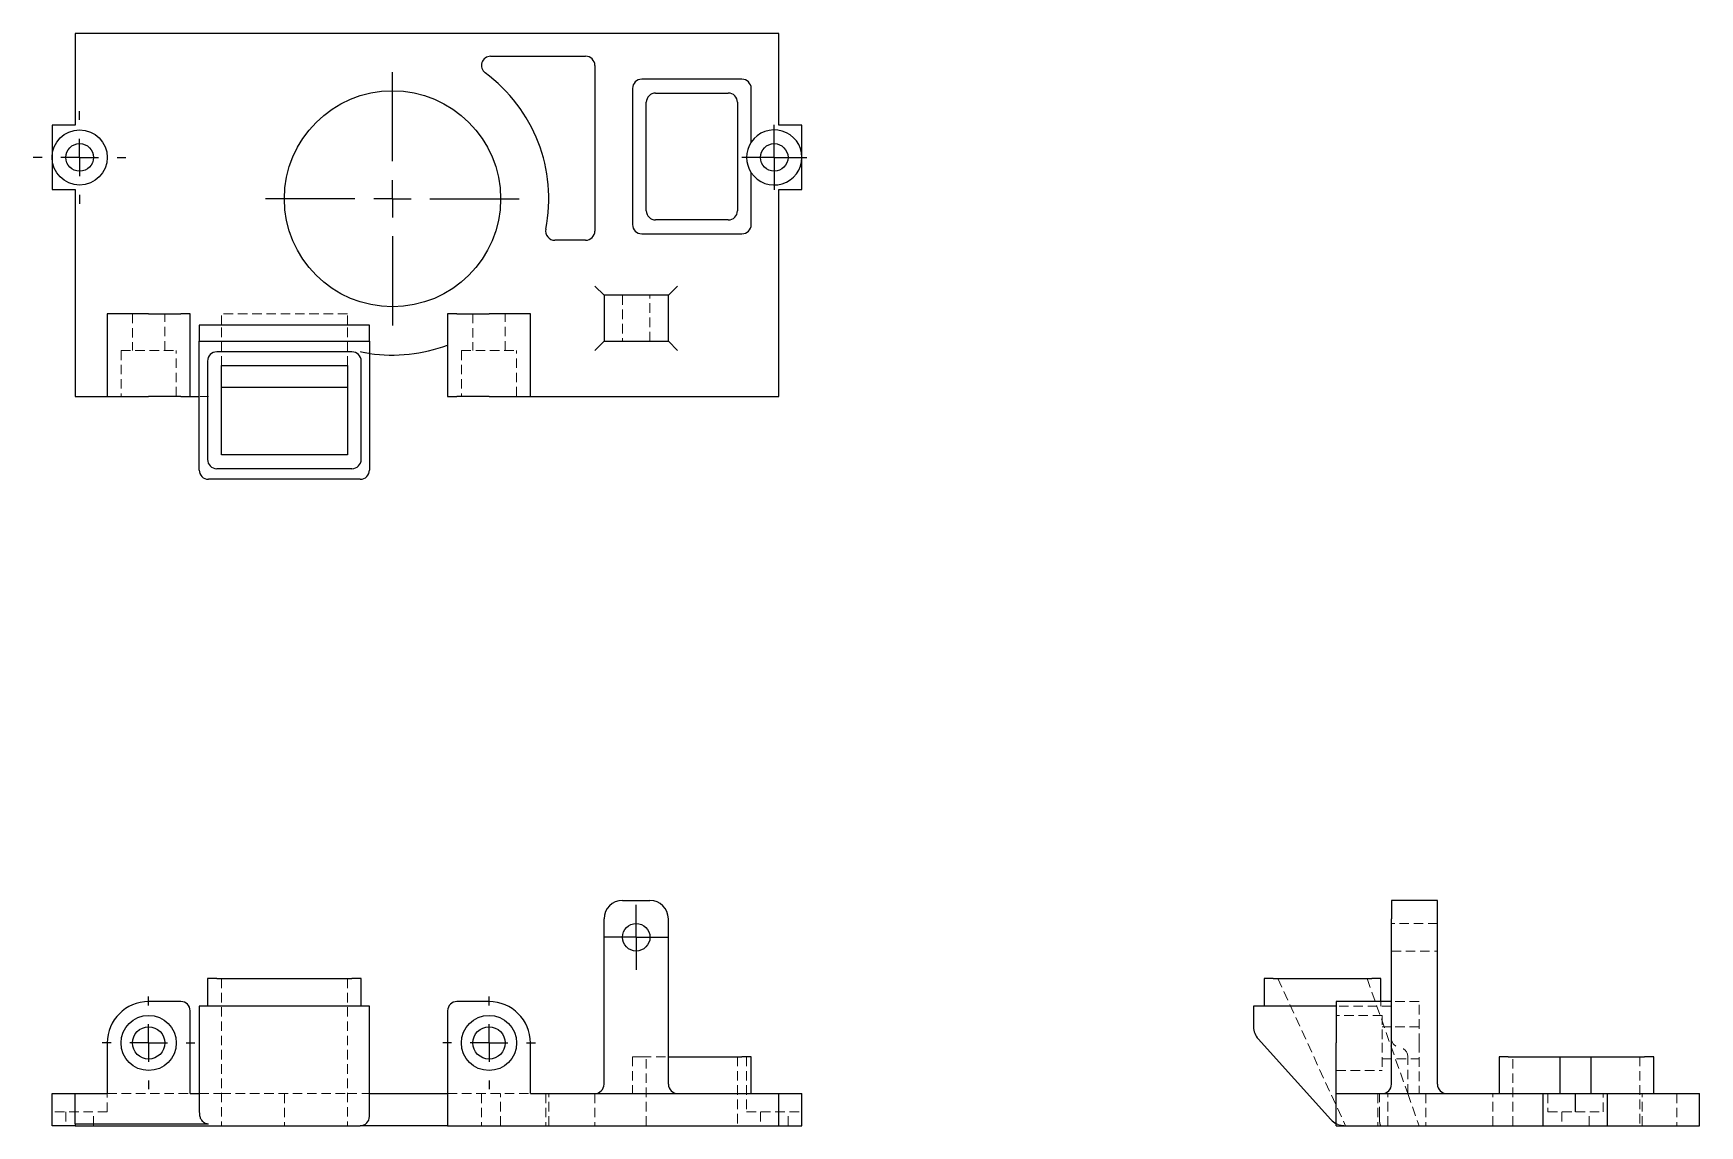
# Model space of a CAD drawing. Header units: millimetres. Extents: x 30 to 253, y 42 to 188.
import ezdxf

# ---------------------------------------------------------------- set-up
doc = ezdxf.new("R2010")
doc.units = ezdxf.units.MM
doc.linetypes.add('HIDDEN', pattern=[1.905, 1.27, -0.635])
doc.layers.add('10', color=7, linetype='Continuous')

# ---------------------------------------------------------------- blocks, each defined once
blk = doc.blocks.new('SW_CENTERMARKSYMBOL_0')
at = {"layer": '10', "color": 0}
for p, q in [((0, 5), (0, 6.18)), ((0, 0), (0, 2.5)), ((-5, 0), (-6.18, 0)), ((0, 0), (-2.5, 0)), ((0, 0), (0, -2.5)), ((0, 0), (2.5, 0)), ((5, 0), (6.18, 0)), ((0, -5), (0, -6.18))]:
    blk.add_line(p, q, dxfattribs=at)
blk = doc.blocks.new('SW_CENTERMARKSYMBOL_1')
at = {"layer": '10', "color": 0}
for p, q in [((0, 5), (0, 6.18)), ((0, 0), (0, 2.5)), ((-5, 0), (-6.18, 0)), ((0, 0), (-2.5, 0)), ((0, 0), (0, -2.5)), ((0, 0), (2.5, 0)), ((5, 0), (6.18, 0)), ((0, -5), (0, -6.18))]:
    blk.add_line(p, q, dxfattribs=at)
blk = doc.blocks.new('SW_CENTERMARKSYMBOL_2')
at = {"layer": '10', "color": 0}
for p, q in [((0, 2.5), (0, 4.34)), ((0, 0), (0, 2.5)), ((-2.5, 0), (-4.34, 0)), ((0, 0), (-2.5, 0)), ((0, 0), (0, -2.5)), ((0, 0), (2.5, 0)), ((2.5, 0), (4.34, 0)), ((0, -2.5), (0, -4.34))]:
    blk.add_line(p, q, dxfattribs=at)
blk = doc.blocks.new('SW_CENTERMARKSYMBOL_3')
at = {"layer": '10', "color": 0}
for p, q in [((0, 2.5), (0, 4.34)), ((0, 0), (0, 2.5)), ((-2.5, 0), (-4.34, 0)), ((0, 0), (-2.5, 0)), ((0, 0), (0, -2.5)), ((0, 0), (2.5, 0)), ((2.5, 0), (4.34, 0)), ((0, -2.5), (0, -4.34))]:
    blk.add_line(p, q, dxfattribs=at)
blk = doc.blocks.new('SW_CENTERMARKSYMBOL_4')
at = {"layer": '10', "color": 0}
for p, q in [((0, 5), (0, 16.92)), ((0, 0), (0, 2.5)), ((-5, 0), (-16.92, 0)), ((0, 0), (-2.5, 0)), ((0, 0), (0, -2.5)), ((0, 0), (2.5, 0)), ((5, 0), (16.92, 0)), ((0, -5), (0, -16.92))]:
    blk.add_line(p, q, dxfattribs=at)
blk = doc.blocks.new('SW_CENTERMARKSYMBOL_5')
at = {"layer": '10', "color": 0}
for p, q in [((0, 5), (0, 6.18)), ((0, 0), (0, 2.5)), ((-5, 0), (-6.18, 0)), ((0, 0), (-2.5, 0)), ((0, 0), (0, -2.5)), ((0, 0), (2.5, 0)), ((5, 0), (6.18, 0)), ((0, -5), (0, -6.18))]:
    blk.add_line(p, q, dxfattribs=at)

msp = doc.modelspace()

# ---------------------------------------------------------------- linework, layer by layer
at = {"color": 7, "linetype": 'Continuous', "lineweight": 25}
for p, q in [((36.07, 187.75), (36.07, 175.48)), ((129.93, 187.75), (36.07, 187.75)), ((129.93, 175.48), (129.93, 187.75)), ((91.49, 184.69), (104.17, 184.69)), ((105.39, 183.46), (105.39, 161.37)), ((110.42, 180.39), (110.42, 162.23)), ((125.02, 181.62), (111.65, 181.62)), ((126.25, 173.22), (126.25, 180.39)), ((112.26, 164.07), (112.26, 178.55)), ((113.49, 179.78), (123.18, 179.78)), ((124.41, 178.55), (124.41, 164.07)), ((36.07, 175.48), (33, 175.48)), ((33, 175.48), (33, 171.19)), ((133, 175.48), (129.93, 175.48)), ((133, 171.19), (133, 175.48)), ((33, 171.19), (33, 166.9)), ((133, 166.9), (133, 171.19)), ((126.25, 162.23), (126.25, 169.16)), ((33, 166.9), (36.07, 166.9)), ((36.07, 166.9), (36.07, 139.29)), ((129.93, 166.9), (133, 166.9)), ((129.93, 139.29), (129.93, 166.9)), ((123.18, 162.85), (113.49, 162.85)), ((104.17, 160.15), (100.06, 160.15)), ((111.65, 161.01), (125.02, 161.01)), ((105.39, 154.01), (106.62, 152.79)), ((115.21, 152.79), (116.44, 154.01)), ((106.62, 152.79), (106.62, 146.65)), ((109.07, 152.79), (106.62, 152.79)), ((112.75, 152.79), (109.07, 152.79)), ((115.21, 152.79), (112.75, 152.79)), ((115.21, 146.65), (115.21, 152.79)), ((40.36, 150.33), (40.36, 139.29)), ((45.88, 150.33), (40.36, 150.33)), ((45.88, 150.33), (50.18, 150.33)), ((51.4, 150.33), (50.18, 150.33)), ((51.4, 139.29), (51.4, 150.33)), ((85.76, 150.33), (85.76, 139.29)), ((86.99, 150.33), (85.76, 150.33)), ((86.99, 150.33), (91.28, 150.33)), ((96.8, 150.33), (91.28, 150.33)), ((96.8, 139.29), (96.8, 150.33)), ((75.33, 148.81), (52.63, 148.81)), ((52.63, 148.81), (52.63, 147.73)), ((52.63, 147.73), (52.63, 146.65)), ((75.33, 147.73), (75.33, 148.81)), ((75.33, 146.65), (75.33, 147.73)), ((52.63, 146.65), (75.33, 146.65)), ((52.63, 129.47), (52.63, 146.65)), ((73, 145.24), (54.96, 145.24)), ((75.33, 146.65), (75.33, 129.47)), ((106.62, 146.65), (105.39, 145.42)), ((106.62, 146.65), (109.07, 146.65)), ((109.07, 146.65), (112.75, 146.65)), ((112.75, 146.65), (115.21, 146.65)), ((115.21, 146.65), (116.44, 145.42)), ((53.74, 144.01), (53.74, 130.88)), ((55.58, 143.4), (72.39, 143.4)), ((55.58, 131.5), (55.58, 143.4)), ((72.39, 143.4), (72.39, 131.5)), ((74.23, 130.88), (74.23, 144.01)), ((55.58, 140.52), (72.39, 140.52)), ((36.07, 139.29), (40.36, 139.29)), ((40.36, 139.29), (45.88, 139.29)), ((50.18, 139.29), (45.88, 139.29)), ((50.18, 139.29), (51.4, 139.29)), ((51.4, 139.29), (52.63, 139.29)), ((85.76, 139.29), (86.99, 139.29)), ((91.28, 139.29), (86.99, 139.29)), ((91.28, 139.29), (96.8, 139.29)), ((96.8, 139.29), (129.93, 139.29)), ((72.39, 131.5), (55.58, 131.5)), ((54.96, 129.66), (73, 129.66)), ((74.1, 128.25), (53.86, 128.25)), ((109.07, 72.03), (112.75, 72.03)), ((211.65, 72.03), (211.65, 69.58)), ((217.79, 72.03), (211.65, 72.03)), ((217.79, 69.58), (217.79, 72.03)), ((106.62, 47.49), (106.62, 69.58)), ((115.21, 47.49), (115.21, 69.58)), ((211.65, 47.49), (211.65, 69.58)), ((217.79, 47.49), (217.79, 69.58)), ((53.74, 61.6), (53.74, 57.92)), ((54.96, 61.6), (53.74, 61.6)), ((54.96, 61.6), (73, 61.6)), ((74.23, 61.6), (73, 61.6)), ((74.23, 57.92), (74.23, 61.6)), ((194.66, 61.6), (194.66, 57.92)), ((195.88, 61.6), (194.66, 61.6)), ((195.88, 61.6), (209.01, 61.6)), ((210.24, 61.6), (209.01, 61.6)), ((210.24, 58.53), (210.24, 61.6)), ((50.18, 58.53), (45.88, 58.53)), ((52.63, 57.92), (52.63, 55.18)), ((53.86, 57.92), (52.63, 57.92)), ((74.1, 57.92), (53.86, 57.92)), ((75.33, 57.92), (74.1, 57.92)), ((75.33, 55.18), (75.33, 57.92)), ((91.28, 58.53), (86.99, 58.53)), ((193.25, 57.92), (193.25, 55.18)), ((194.47, 57.92), (193.25, 57.92)), ((204.29, 57.92), (194.47, 57.92)), ((211.65, 58.53), (204.29, 58.53)), ((204.29, 58.53), (204.29, 53.01)), ((51.4, 46.26), (51.4, 57.31)), ((85.76, 57.31), (85.76, 41.97)), ((52.63, 55.18), (52.63, 54.36)), ((52.63, 54.36), (52.63, 43.8)), ((75.33, 54.36), (75.33, 55.18)), ((75.33, 43.6), (75.33, 54.36)), ((193.88, 53.54), (203.56, 42.78)), ((40.36, 53.01), (40.36, 46.26)), ((96.8, 46.26), (96.8, 53.01)), ((115.21, 51.17), (125.02, 51.17)), ((126.25, 51.17), (125.02, 51.17)), ((126.25, 46.26), (126.25, 51.17)), ((204.29, 46.26), (204.29, 53.01)), ((226.01, 51.17), (226.01, 46.26)), ((227.23, 51.17), (226.01, 51.17)), ((227.23, 51.17), (234.16, 51.17)), ((234.16, 46.26), (234.16, 51.17)), ((234.16, 51.17), (238.22, 51.17)), ((238.22, 51.17), (238.22, 46.26)), ((238.22, 51.17), (245.39, 51.17)), ((246.62, 51.17), (245.39, 51.17)), ((246.62, 46.26), (246.62, 51.17)), ((33, 41.97), (33, 46.26)), ((33, 46.26), (36.07, 46.26)), ((36.07, 42.23), (36.07, 46.26)), ((36.07, 46.26), (40.36, 46.26)), ((51.4, 46.26), (52.63, 46.26)), ((75.33, 46.26), (85.76, 46.26)), ((96.8, 46.26), (129.93, 46.26)), ((129.93, 41.97), (129.93, 46.26)), ((129.93, 46.26), (133, 46.26)), ((133, 41.97), (133, 46.26)), ((204.29, 41.97), (204.29, 46.26)), ((204.29, 46.26), (231.9, 46.26)), ((231.9, 41.97), (231.9, 46.26)), ((231.9, 46.26), (236.19, 46.26)), ((236.19, 43.81), (236.19, 46.26)), ((236.19, 43.81), (236.19, 46.26)), ((236.19, 46.26), (240.48, 46.26)), ((240.48, 41.97), (240.48, 46.26)), ((240.48, 46.26), (252.75, 46.26)), ((252.75, 41.97), (252.75, 46.26)), ((75.33, 43.2), (75.33, 43.6)), ((36.07, 41.97), (33, 41.97)), ((36.07, 42.23), (36.07, 41.97)), ((36.07, 42.23), (53.86, 42.23)), ((36.07, 41.97), (74.1, 41.97)), ((85.76, 41.97), (74.1, 41.97)), ((85.76, 41.97), (129.93, 41.97)), ((129.93, 41.97), (133, 41.97)), ((204.29, 41.97), (231.9, 41.97)), ((231.9, 41.97), (240.48, 41.97)), ((240.48, 41.97), (252.75, 41.97))]:
    msp.add_line(p, q, dxfattribs=at)
at = {"color": 7, "linetype": 'HIDDEN', "lineweight": 18}
for p, q in [((109.07, 152.79), (109.07, 146.65)), ((112.75, 146.65), (112.75, 152.79)), ((43.74, 150.33), (43.74, 145.42)), ((48.03, 145.42), (48.03, 150.33)), ((55.58, 148.81), (55.58, 150.33)), ((72.39, 150.33), (55.58, 150.33)), ((72.39, 148.81), (72.39, 150.33)), ((89.13, 150.33), (89.13, 145.42)), ((93.43, 145.42), (93.43, 150.33)), ((55.58, 143.4), (55.58, 148.81)), ((72.39, 143.4), (72.39, 148.81)), ((42.2, 145.42), (49.56, 145.42)), ((42.2, 145.42), (42.2, 139.29)), ((49.56, 139.29), (49.56, 145.42)), ((87.6, 145.42), (94.96, 145.42)), ((87.6, 145.42), (87.6, 139.29)), ((94.96, 139.29), (94.96, 145.42)), ((52.63, 139.29), (52.66, 139.29)), ((217.79, 68.96), (211.65, 68.96)), ((211.65, 65.28), (217.79, 65.28)), ((55.58, 61.6), (55.58, 41.97)), ((72.39, 61.6), (72.39, 41.97)), ((196.5, 61.6), (205.52, 41.97)), ((208.4, 61.6), (213.81, 46.26)), ((211.65, 57.92), (204.29, 57.92)), ((210.24, 57.92), (210.24, 58.53)), ((215.33, 58.53), (211.65, 58.53)), ((215.33, 53.01), (215.33, 58.53)), ((210.42, 56.69), (204.29, 56.69)), ((210.42, 56.69), (210.42, 53.01)), ((215.33, 55.16), (210.42, 55.16)), ((110.42, 51.17), (110.42, 46.26)), ((111.65, 51.17), (110.42, 51.17)), ((111.65, 51.17), (115.21, 51.17)), ((112.26, 41.97), (112.26, 51.17)), ((124.41, 51.17), (124.41, 41.97)), ((125.64, 51.17), (125.64, 43.81)), ((210.42, 53.01), (210.42, 49.33)), ((213.81, 46.26), (213.81, 51.19)), ((215.33, 53.01), (215.33, 46.26)), ((227.85, 41.97), (227.85, 51.17)), ((244.78, 51.17), (244.78, 41.97)), ((204.29, 49.33), (210.42, 49.33)), ((210.42, 50.87), (215.33, 50.87)), ((40.36, 46.26), (51.4, 46.26)), ((40.36, 43.81), (40.36, 46.26)), ((52.63, 46.26), (55.58, 46.26)), ((55.58, 46.26), (72.39, 46.26)), ((55.58, 46.26), (72.39, 46.26)), ((63.98, 46.26), (63.98, 41.97)), ((72.39, 46.26), (75.33, 46.26)), ((85.76, 46.26), (96.8, 46.26)), ((90.26, 46.26), (90.26, 41.97)), ((92.82, 41.97), (92.82, 46.26)), ((98.84, 46.26), (98.84, 41.97)), ((99.26, 41.97), (99.26, 46.26)), ((105.39, 46.26), (105.39, 41.97)), ((209.81, 46.26), (209.81, 41.97)), ((210.04, 43.2), (210.04, 46.26)), ((211.15, 41.97), (211.15, 46.26)), ((213.81, 46.26), (215.33, 41.97)), ((216.25, 46.26), (216.25, 41.97)), ((225.15, 41.97), (225.15, 46.26)), ((232.51, 46.26), (232.51, 43.81)), ((239.87, 43.81), (239.87, 46.26)), ((245.09, 41.97), (245.09, 46.26)), ((249.69, 46.26), (249.69, 41.97)), ((40.36, 43.81), (33, 43.81)), ((34.84, 43.81), (34.84, 41.97)), ((38.52, 41.97), (38.52, 43.81)), ((125.64, 43.81), (133, 43.81)), ((127.48, 43.81), (127.48, 41.97)), ((131.16, 41.97), (131.16, 43.81)), ((232.51, 43.81), (236.19, 43.81)), ((234.35, 43.81), (234.35, 41.97)), ((236.19, 43.81), (239.87, 43.81)), ((238.03, 41.97), (238.03, 43.81))]:
    msp.add_line(p, q, dxfattribs=at)
at = {"color": 7, "linetype": 'Continuous', "lineweight": 25}
for centre, radius in [((78.4, 165.67), 14.42), ((36.68, 171.19), 3.68), ((36.68, 171.19), 1.84), ((129.32, 171.19), 1.84), ((110.91, 67.12), 1.84), ((45.88, 53.01), 3.68), ((91.28, 53.01), 3.68), ((45.88, 53.01), 2.15), ((91.28, 53.01), 2.15)]:
    msp.add_circle(centre, radius, dxfattribs=at)
for centre, radius, start, end in [((91.49, 183.46), 1.23, 90, 233.6639), ((104.17, 183.46), 1.23, 0, 90), ((78.4, 165.67), 20.86, 348.7877, 53.6639), ((111.65, 180.39), 1.23, 90, 180), ((125.02, 180.39), 1.23, 0, 90), ((113.49, 178.55), 1.23, 90, 180), ((123.18, 178.55), 1.23, 0, 90), ((129.32, 171.19), 3.68, 0, 146.4427), ((129.32, 171.19), 3.68, 146.4427, 213.5573), ((129.32, 171.19), 3.68, 213.5573, 0), ((113.49, 164.07), 1.23, 180, 270), ((123.18, 164.07), 1.23, 270, 0), ((100.06, 161.37), 1.23, 168.7877, 270), ((104.17, 161.37), 1.23, 270, 0), ((111.65, 162.23), 1.23, 180, 270), ((125.02, 162.23), 1.23, 270, 0), ((54.96, 144.01), 1.23, 90, 180), ((73, 144.01), 1.23, 0, 90), ((78.4, 165.67), 20.86, 261.5435, 290.6673), ((53.86, 129.47), 1.23, 180, 270), ((54.96, 130.88), 1.23, 180, 270), ((73, 130.88), 1.23, 270, 0), ((74.1, 129.47), 1.23, 270, 0), ((109.07, 69.58), 2.45, 90, 180), ((112.75, 69.58), 2.45, 0, 90), ((45.88, 53.01), 5.52, 90, 180), ((50.18, 57.31), 1.23, 0, 90), ((86.99, 57.31), 1.23, 90, 180), ((91.28, 53.01), 5.52, 0, 90), ((195.7, 55.18), 2.45, 180, 221.9872), ((105.39, 47.49), 1.23, 270, 0), ((116.44, 47.49), 1.23, 180, 270), ((210.42, 47.49), 1.23, 270, 0), ((219.01, 47.49), 1.23, 180, 270), ((74.1, 43.2), 1.23, 270, 0), ((205.38, 44.42), 2.45, 221.9872, 243.5535)]:
    msp.add_arc(centre, radius, start, end, dxfattribs=at)
at = {"color": 7, "linetype": 'HIDDEN', "lineweight": 18}
for centre, radius, start, end in [((212.88, 53.63), 1.23, 180, 263.2251), ((212.59, 51.19), 1.23, 0, 83.2251), ((205.38, 44.42), 2.45, 243.5535, 270)]:
    msp.add_arc(centre, radius, start, end, dxfattribs=at)
at = {"color": 7, "linetype": 'Continuous', "lineweight": 25}
msp.add_ellipse((53.86, 43.8), major_axis=(0, -1.83), ratio=0.668965, start_param=4.712389, end_param=4.912061, dxfattribs=at)
at = {"color": 7, "linetype": 'HIDDEN', "lineweight": 18}
for points, knots in [([(74.1, 145.26), (74.26, 145.22), (74.42, 145.19), (74.64, 145.15), (74.71, 145.14), (74.85, 145.11), (74.91, 145.1), (75.08, 145.07), (75.17, 145.06), (75.3, 145.04), (75.33, 145.04), (75.33, 145.04)], [0, 0, 0, 0, 0.25, 0.25, 0.375, 0.375, 0.5, 0.5, 0.75, 0.75, 1, 1, 1, 1]), ([(52.75, 139.29), (52.78, 139.29), (52.83, 139.29), (53.09, 139.29), (53.44, 139.29), (53.72, 139.29), (53.86, 139.29)], [0, 0, 0, 0, 0.188994, 0.462608, 0.737187, 1, 1, 1, 1]), ([(210.26, 41.97), (210.22, 41.97), (210.19, 42), (210.15, 42.09), (210.14, 42.13), (210.11, 42.22), (210.1, 42.27), (210.07, 42.44), (210.06, 42.57), (210.04, 42.87), (210.04, 43.03), (210.04, 43.2)], [0, 0, 0, 0, 0.25, 0.25, 0.375, 0.375, 0.5, 0.5, 0.75, 0.75, 1, 1, 1, 1])]:
    msp.add_open_spline(points, degree=3, knots=knots, dxfattribs=at)
at = {"color": 7, "linetype": 'Continuous', "lineweight": 25}
msp.add_open_spline([(52.66, 43.44), (52.68, 43.28), (52.71, 43.13), (52.84, 42.85), (52.92, 42.71), (53.13, 42.48), (53.26, 42.39), (53.55, 42.26), (53.7, 42.23), (53.86, 42.23)], degree=3, knots=[0, 0, 0, 0, 0.25, 0.25, 0.5, 0.5, 0.75, 0.75, 1, 1, 1, 1], dxfattribs=at)

# ---------------------------------------------------------------- block references
at = {"layer": '10'}
for name, p in [('SW_CENTERMARKSYMBOL_4', (78.4, 165.67)), ('SW_CENTERMARKSYMBOL_5', (36.68, 171.19)), ('SW_CENTERMARKSYMBOL_3', (129.32, 171.19)), ('SW_CENTERMARKSYMBOL_2', (110.91, 67.12)), ('SW_CENTERMARKSYMBOL_0', (45.88, 53.01)), ('SW_CENTERMARKSYMBOL_1', (91.28, 53.01))]:
    msp.add_blockref(name, p, dxfattribs=at)

doc.saveas('drawing.dxf')
